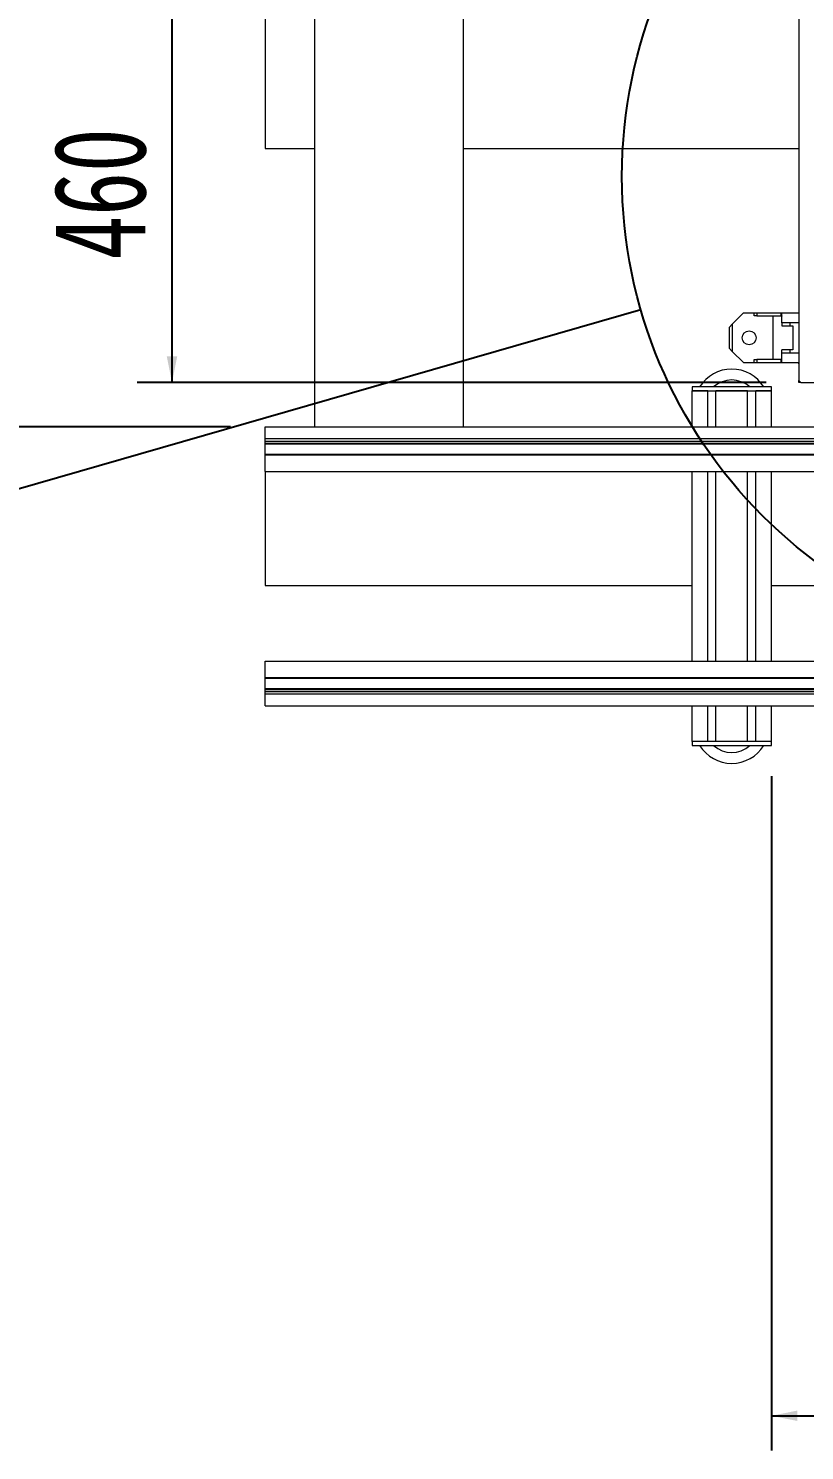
# Model space of a CAD drawing. Header units: millimetres. Extents: x 169 to 14583, y -399 to 10804.
# Drawn here: x 5063 to 5845, y 4480 to 5912 of the extents above; entities that cross this region are included whole.
import ezdxf

# ---------------------------------------------------------------- set-up
doc = ezdxf.new("R2010")
doc.units = ezdxf.units.MM
doc.header["$LTSCALE"] = 35
doc.layers.add('1', color=70, linetype='Continuous')
doc.layers.add('13', color=6, linetype='Continuous')
doc.styles.add('SLDTEXTSTYLE2', font='TXT', dxfattribs={"width": 0.7})
doc.dimstyles.new('SLDDIMSTYLE3', dxfattribs={"dimtxt": 105.988363, "dimasz": 26.25, "dimexe": 0, "dimexo": 0.0625, "dimgap": 26.497091, "dimtad": 1, "dimrnd": 1e-09, "dimzin": 12, "dimdsep": 46, "dimtxsty": 'SLDTEXTSTYLE2', "dimsah": 1, "dimcen": 0.09, "dimadec": 0, "dimazin": 3, "dimtfac": 1, "dimtdec": 3, "dimtofl": 0, "dimtmove": 0, "dimatfit": 3, "dimfxl": 0, "dimfrac": 2, "dimtolj": 1, "dimtzin": 12, "dimarcsym": 0})
doc.dimstyles.new('SLDDIMSTYLE5', dxfattribs={"dimtxt": 105.988363, "dimasz": 26.25, "dimexe": 0, "dimexo": 0.0625, "dimgap": 26.497091, "dimtad": 1, "dimdec": 0, "dimrnd": 1e-09, "dimzin": 12, "dimdsep": 46, "dimtxsty": 'SLDTEXTSTYLE2', "dimsah": 1, "dimcen": 0.09, "dimadec": 0, "dimazin": 3, "dimtfac": 1, "dimtdec": 3, "dimtofl": 0, "dimtmove": 0, "dimatfit": 3, "dimfxl": 0, "dimfrac": 2, "dimtolj": 1, "dimtzin": 12, "dimarcsym": 0})
doc.dimstyles.new('SLDDIMSTYLE6', dxfattribs={"dimtxt": 0.18, "dimasz": 26.25, "dimexe": 0, "dimexo": 0.0625, "dimgap": 0, "dimtad": 0, "dimtih": 1, "dimtoh": 1, "dimdec": 0, "dimrnd": 1e-09, "dimzin": 0, "dimdsep": 46, "dimtxsty": 'Standard', "dimblk1": 'NONE', "dimblk2": 'NONE', "dimsah": 1, "dimcen": 0.09, "dimadec": 0, "dimazin": 0, "dimtfac": 26.25, "dimtdec": 0, "dimtofl": 0, "dimtmove": 0, "dimatfit": 3, "dimldrblk": 'NONE', "dimfxl": 0, "dimfrac": 2, "dimtolj": 1, "dimtzin": 0, "dimarcsym": 0})

# ---------------------------------------------------------------- blocks, each defined once
blk = doc.blocks.new('_D_28')
at = {"layer": '1'}
for p, q in [((5436.3, 6026), (4915.9, 6026)), ((4950.9, 5511), (4950.9, 6026)), ((4756.5, 5390.9), (4756.5, 5603.4)), ((4918.5, 5603.4), (4918.5, 5390.9)), ((5266.3, 5511), (4915.9, 5511)), ((4950.9, 5511), (4950.9, 5390.9))]:
    blk.add_line(p, q, dxfattribs=at)
for centre, start, end in [((4837.5, 5603.4), 0, 180), ((4837.5, 5390.9), 180, 0)]:
    blk.add_arc(centre, 81, start, end, dxfattribs=at)
for points in [[(4950.9, 6026), (4945.7, 5999.8), (4956.2, 5999.8)], [(4950.9, 5511), (4956.2, 5537.3), (4945.7, 5537.3)]]:
    blk.add_solid(points, dxfattribs=at)
at = {"layer": '1', "insert": (4779.9, 5390.9), "char_height": 92.6, "attachment_point": 1, "rotation": 90, "style": 'SLDTEXTSTYLE2'}
blk.add_mtext('515', dxfattribs=at)
blk = doc.blocks.new('_D_35')
at = {"layer": '1'}
for p, q in [((5811.3, 5159), (5811.3, 4480)), ((6501.3, 5000), (6501.3, 4480)), ((5811.3, 4515), (6501.3, 4515))]:
    blk.add_line(p, q, dxfattribs=at)
for points in [[(5811.3, 4515), (5837.5, 4509.8), (5837.5, 4520.3)], [(6501.3, 4515), (6475, 4520.3), (6475, 4509.8)]]:
    blk.add_solid(points, dxfattribs=at)
at = {"layer": '1', "insert": (6050, 4634.4), "char_height": 92.6, "attachment_point": 1, "style": 'SLDTEXTSTYLE2'}
blk.add_mtext('690', dxfattribs=at)
blk = doc.blocks.new('_D_37')
at = {"layer": '1'}
for p, q in [((5805.9, 6015.5), (5172.5, 6015.5)), ((5207.5, 6015.5), (5207.5, 5555.5)), ((5805.9, 5555.5), (5172.5, 5555.5))]:
    blk.add_line(p, q, dxfattribs=at)
for points in [[(5207.5, 6015.5), (5202.3, 5989.3), (5212.8, 5989.3)], [(5207.5, 5555.5), (5212.8, 5581.8), (5202.3, 5581.8)]]:
    blk.add_solid(points, dxfattribs=at)
at = {"layer": '1', "insert": (5088.1, 5679.3), "char_height": 92.6, "attachment_point": 1, "rotation": 90, "style": 'SLDTEXTSTYLE2'}
blk.add_mtext('460', dxfattribs=at)
blk = doc.blocks.new('_None')

msp = doc.modelspace()

# ---------------------------------------------------------------- linework, layer by layer
at = {"color": 7, "linetype": 'Continuous', "lineweight": 18}
for p, q in [((5838.879, 5966.018), (5838.879, 5557.518)), ((5301.279, 5946.018), (5301.279, 5791.018)), ((5351.279, 5511.018), (5351.279, 5943.518)), ((5501.279, 5511.018), (5501.279, 5943.518)), ((5301.279, 5791.018), (5351.279, 5791.018)), ((5501.279, 5791.018), (5838.879, 5791.018)), ((5771.879, 5614.376), (5768.879, 5611.376)), ((5783.021, 5625.518), (5771.879, 5614.376)), ((5771.879, 5614.376), (5771.879, 5586.66)), ((5783.021, 5625.518), (5793.859, 5625.518)), ((5793.859, 5622.518), (5793.859, 5625.518)), ((5793.859, 5625.518), (5796.639, 5625.518)), ((5796.639, 5622.518), (5793.859, 5622.518)), ((5796.639, 5625.518), (5796.639, 5622.518)), ((5796.639, 5625.518), (5821.143, 5625.518)), ((5796.639, 5622.518), (5821.143, 5622.518)), ((5812.879, 5578.518), (5812.879, 5622.518)), ((5821.143, 5622.518), (5821.143, 5625.518)), ((5821.143, 5625.518), (5821.686, 5625.518)), ((5821.772, 5622.518), (5821.143, 5622.518)), ((5821.686, 5625.518), (5838.879, 5625.518)), ((5821.772, 5622.518), (5821.772, 5622.351)), ((5821.879, 5615.518), (5821.879, 5624.867)), ((5821.879, 5615.518), (5821.879, 5612.518)), ((5829.879, 5615.518), (5821.879, 5615.518)), ((5829.879, 5615.518), (5829.879, 5612.518)), ((5838.879, 5615.518), (5829.879, 5615.518)), ((5768.879, 5589.66), (5768.879, 5611.376)), ((5821.879, 5612.518), (5829.879, 5612.518)), ((5829.879, 5612.518), (5832.879, 5612.518)), ((5832.879, 5612.518), (5832.879, 5588.518)), ((5768.879, 5589.66), (5771.879, 5586.66)), ((5771.879, 5586.66), (5783.021, 5575.518)), ((5821.879, 5585.518), (5821.879, 5588.518)), ((5829.879, 5588.518), (5821.879, 5588.518)), ((5821.879, 5585.518), (5829.879, 5585.518)), ((5821.879, 5576.169), (5821.879, 5585.518)), ((5829.879, 5588.518), (5829.879, 5585.518)), ((5832.879, 5588.518), (5829.879, 5588.518)), ((5829.879, 5585.518), (5838.879, 5585.518)), ((5783.021, 5575.518), (5793.859, 5575.518)), ((5793.859, 5575.518), (5793.859, 5578.518)), ((5793.859, 5578.518), (5796.639, 5578.518)), ((5793.859, 5575.518), (5796.639, 5575.518)), ((5796.639, 5578.518), (5796.639, 5575.518)), ((5821.143, 5578.518), (5796.639, 5578.518)), ((5796.639, 5575.518), (5821.143, 5575.518)), ((5821.143, 5578.518), (5821.772, 5578.518)), ((5821.143, 5575.518), (5821.143, 5578.518)), ((5821.143, 5575.518), (5821.686, 5575.518)), ((5821.686, 5575.518), (5838.879, 5575.518)), ((5821.772, 5578.685), (5821.772, 5578.518)), ((5838.879, 5574.382), (5838.481, 5575.518)), ((5838.879, 5555.518), (5838.879, 5557.518)), ((5838.879, 5557.518), (5840.879, 5555.518)), ((5811.279, 5551.018), (5731.279, 5551.018)), ((5731.279, 5551.018), (5731.279, 5547.018)), ((5731.279, 5511.018), (5731.279, 5547.018)), ((5747.129, 5547.018), (5731.279, 5547.018)), ((5731.279, 5547.018), (5811.279, 5547.018)), ((5747.129, 5511.018), (5747.129, 5547.018)), ((5755.429, 5511.018), (5755.429, 5547.018)), ((5787.129, 5547.018), (5755.429, 5547.018)), ((5787.129, 5511.018), (5787.129, 5547.018)), ((5811.279, 5547.018), (5795.429, 5547.018)), ((5795.429, 5511.018), (5795.429, 5547.018)), ((5811.279, 5547.018), (5811.279, 5551.018)), ((5811.279, 5511.018), (5811.279, 5547.018)), ((5840.879, 5555.518), (5838.879, 5555.518)), ((5840.879, 5555.518), (6296.879, 5555.518)), ((5301.279, 5499.018), (5301.279, 5511.018)), ((5301.279, 5511.018), (6501.279, 5511.018)), ((5301.279, 5499.018), (6501.279, 5499.018)), ((5301.279, 5496.518), (5301.279, 5499.018)), ((5301.279, 5496.518), (6501.279, 5496.518)), ((5301.279, 5494.518), (5301.279, 5496.518)), ((5301.279, 5494.518), (6501.279, 5494.518)), ((5301.279, 5493.668), (5301.279, 5494.518)), ((5301.279, 5493.668), (6501.279, 5493.668)), ((5301.279, 5483.368), (5301.279, 5493.668)), ((5301.279, 5483.368), (6501.279, 5483.368)), ((5301.279, 5482.518), (5301.279, 5483.368)), ((5301.279, 5482.518), (6501.279, 5482.518)), ((5301.279, 5466.018), (5301.279, 5482.518)), ((5301.279, 5466.018), (5301.279, 5351.018)), ((5301.279, 5466.018), (6501.279, 5466.018)), ((5731.279, 5275.018), (5731.279, 5466.018)), ((5747.129, 5275.018), (5747.129, 5466.018)), ((5755.429, 5275.018), (5755.429, 5466.018)), ((5787.129, 5275.018), (5787.129, 5466.018)), ((5795.429, 5275.018), (5795.429, 5466.018)), ((5811.279, 5275.018), (5811.279, 5466.018)), ((5301.279, 5351.018), (5731.279, 5351.018)), ((5811.279, 5351.018), (6501.279, 5351.018)), ((5301.279, 5275.018), (6501.279, 5275.018)), ((5301.279, 5258.518), (5301.279, 5275.018)), ((5301.279, 5258.518), (6501.279, 5258.518)), ((5301.279, 5257.668), (5301.279, 5258.518)), ((5301.279, 5257.668), (6501.279, 5257.668)), ((5301.279, 5247.368), (5301.279, 5257.668)), ((5301.279, 5247.368), (6501.279, 5247.368)), ((5301.279, 5246.518), (5301.279, 5247.368)), ((5301.279, 5246.518), (6501.279, 5246.518)), ((5301.279, 5244.518), (5301.279, 5246.518)), ((5301.279, 5244.518), (6501.279, 5244.518)), ((5301.279, 5242.018), (5301.279, 5244.518)), ((5301.279, 5242.018), (6501.279, 5242.018)), ((5301.279, 5230.018), (5301.279, 5242.018)), ((5301.279, 5230.018), (6501.279, 5230.018)), ((5731.279, 5194.018), (5731.279, 5230.018)), ((5747.129, 5194.018), (5747.129, 5230.018)), ((5755.429, 5194.018), (5755.429, 5230.018)), ((5787.129, 5194.018), (5787.129, 5230.018)), ((5795.429, 5194.018), (5795.429, 5230.018)), ((5811.279, 5194.018), (5811.279, 5230.018)), ((5747.129, 5194.018), (5731.279, 5194.018)), ((5731.279, 5194.018), (5731.279, 5190.018)), ((5811.279, 5194.018), (5731.279, 5194.018)), ((5731.279, 5190.018), (5811.279, 5190.018)), ((5787.129, 5194.018), (5755.429, 5194.018)), ((5811.279, 5194.018), (5795.429, 5194.018)), ((5811.279, 5190.018), (5811.279, 5194.018))]:
    msp.add_line(p, q, dxfattribs=at)
msp.add_circle((5788.879, 5600.518), 7, dxfattribs=at)
for centre, radius, start, end in [((5771.279, 5531.018), 38, 31.756864, 148.243136), ((5771.279, 5531.018), 27.099, 47.565319, 132.434681), ((5771.279, 5210.018), 38, 211.756864, 328.243136), ((5771.279, 5210.018), 27.099, 227.565319, 312.434681)]:
    msp.add_arc(centre, radius, start, end, dxfattribs=at)
for centre, start_param, end_param in [((5811.879, 5624.867), 0, 0.19663644), ((5811.879, 5621.867), 0, 0.14588865), ((5811.879, 5576.169), 6.08654887, 6.28318531), ((5811.879, 5579.169), 6.13729666, 6.28318531)]:
    msp.add_ellipse(centre, major_axis=(10, 0), ratio=0.33333333, start_param=start_param, end_param=end_param, dxfattribs=at)
at = {"layer": '13'}
msp.add_circle((6143.879, 5763.018), 483.158, dxfattribs=at)

# ---------------------------------------------------------------- dimensions: what is measured, and where the dimension line sits
at = {"layer": '1'}
for base, p1, p2, picture, middle in [((4950.946, 6026.018), (5301.279, 5511.018), (5471.279, 6026.018), '_D_28', (4950.946, 5497.13)), ((5207.51, 5555.518), (5840.879, 6015.518), (5840.879, 5555.518), '_D_37', (5207.51, 5785.518))]:
    dim = msp.add_linear_dim(base=base, p1=p1, p2=p2, angle=90, dimstyle='SLDDIMSTYLE3', dxfattribs=at)
    dim.commit()
    dim.dimension.update_dxf_attribs({"geometry": picture, "text_midpoint": middle, "dimtype": 160})
dim = msp.add_linear_dim(base=(6501.279, 4515.018), p1=(5811.279, 5194.018), p2=(6501.279, 5035.018), dimstyle='SLDDIMSTYLE5', dxfattribs=at)
dim.commit()
dim.dimension.update_dxf_attribs({"geometry": '_D_35', "text_midpoint": (6156.279, 4515.018), "dimtype": 160})

# ---------------------------------------------------------------- leaders
at = {"layer": '13', "has_arrowhead": 0}
msp.add_leader([(3626.132, 5037.151), (5679.629, 5629.175)], dimstyle='SLDDIMSTYLE6', dxfattribs=at)

doc.saveas('drawing.dxf')
